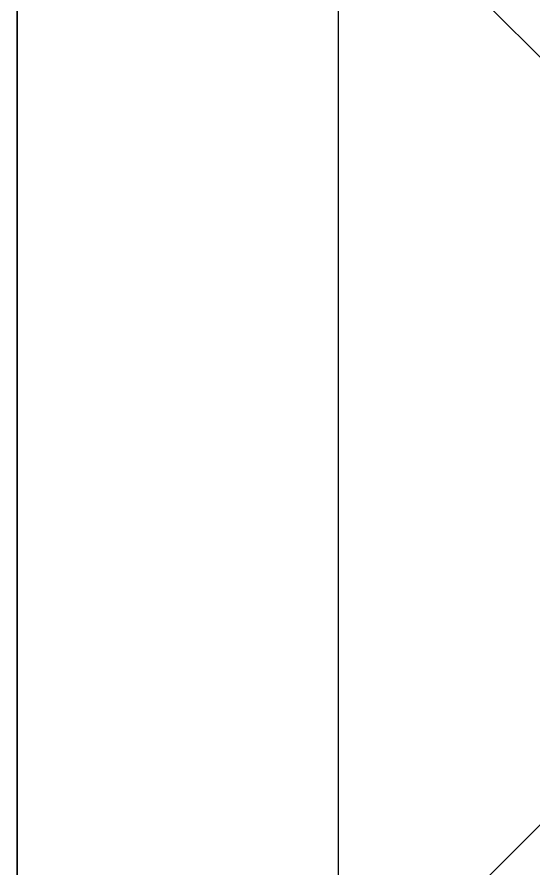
# Model space of a CAD drawing. Header units: millimetres. Extents: x 840000 to 1054178, y 0 to 59400.
# Drawn here: x 888452.1 to 888612.8, y 42236.5 to 42501.3 of the extents above; entities that cross this region are included whole.
import ezdxf
from ezdxf.xclip import XClip

# ---------------------------------------------------------------- set-up
doc = ezdxf.new("R2010")
doc.units = ezdxf.units.MM
doc.header["$LTSCALE"] = 100
doc.header["$XCLIPFRAME"] = 0
doc.linetypes.add('X - 단위세대 확장형$0$CEN', pattern=[62, 60, -1, 0, -1])
doc.linetypes.add('X - 평면도$0$CEN', pattern=[62, 60, -1, 0, -1])
for name, color, linetype in [('SYM', 7, 'Continuous'), ('X - 단위세대 확장형$0$AA-SSXM-STRS', 4, 'Continuous'), ('X - 단위세대 확장형$0$AA-WAXM-CONC', 2, 'Continuous'), ('X - 단위세대 확장형$0$AA-XXXX-CNTL', 1, 'X - 단위세대 확장형$0$CEN'), ('X - 단위세대 확장형$0$S-ELE', 4, 'Continuous'), ('X - 단위세대 확장형$0$S-HAT', 19, 'Continuous'), ('X - 평면도$0$AA-XXXX-CNTL', 1, 'X - 평면도$0$CEN')]:
    doc.layers.add(name, color=color, linetype=linetype)

# ---------------------------------------------------------------- blocks, each defined once
blk = doc.blocks.new('X - 단위세대 확장형$0$20220221_84')
at = {"layer": 'X - 단위세대 확장형$0$AA-WAXM-CONC'}
blk.add_line((-8145, 11085), (-205, 11085), dxfattribs=at)
at = {"layer": 'X - 단위세대 확장형$0$AA-XXXX-CNTL'}
blk.add_line((-8465.14, 11185), (217.52, 11185), dxfattribs=at)
blk = doc.blocks.new('X - 단위세대 확장형$0$A$C11416124')
at = {"layer": 'X - 단위세대 확장형$0$AA-XXXX-CNTL'}
blk.add_line((3489.41, 988.91), (3489.41, 9671.32), dxfattribs=at)
blk = doc.blocks.new('X - 단위세대 확장형$0$A$C1DF1446A')
at = {"layer": 'X - 단위세대 확장형$0$S-HAT'}
h = blk.add_hatch(dxfattribs=at)
h.set_pattern_fill('ANSI37', color=256, scale=80)
h.set_pattern_definition([(45, (-184047.6, -56593.1), (-179.60512, 179.60512), []), (135, (-184047.6, -56593.1), (-179.60512, -179.60512), [])])
h.paths.add_polyline_path([(29330, 3400), (30940, 3400), (30940, 1210), (29330, 1210)])
at = {"layer": 'X - 단위세대 확장형$0$S-ELE', "elevation": 0}
blk.add_lwpolyline([(29330, 3400), (30940, 3400), (30940, 1210), (29330, 1210)], close=True, dxfattribs=at)
blk = doc.blocks.new('X - 단위세대 확장형', base_point=(-475.36, -286.73))
at = {"layer": 'X - 단위세대 확장형$0$AA-SSXM-STRS'}
blk.add_blockref('X - 단위세대 확장형$0$A$C1DF1446A', (38471.98, 56593.11), dxfattribs=at)
at = {"rotation": 90}
blk.add_blockref('X - 단위세대 확장형$0$20220221_84', (78886.98, 64738.11), dxfattribs=at)
at = {"xscale": -1}
blk.add_blockref('X - 단위세대 확장형$0$A$C11416124', (71191.39, 55284.32), dxfattribs=at)
blk = doc.blocks.new('X - 평면도', base_point=(-475.36, -286.73))
at = {"layer": 'X - 평면도$0$AA-XXXX-CNTL'}
blk.add_line((1327701.98, 68689.63), (1327701.98, 56493.11), dxfattribs=at)

msp = doc.modelspace()

# ---------------------------------------------------------------- block references
ref = msp.add_blockref('X - 평면도', (-439725.28, -16179.14))
XClip(ref).set_block_clipping_path([(1279249.9173513227, 15892.4151621314), (1363249.9173513227, 75292.4151621313)])

# ---------------------------------------------------------------- next in the draw order: block references
at = {"layer": 'SYM'}
ref = msp.add_blockref('X - 단위세대 확장형', (820274.72, -16179.14), dxfattribs=at)
XClip(ref).set_block_clipping_path([(27286.2339647645, 22495.2025850526), (88213.6007378809, 68689.6277392105)])

doc.saveas('drawing.dxf')
